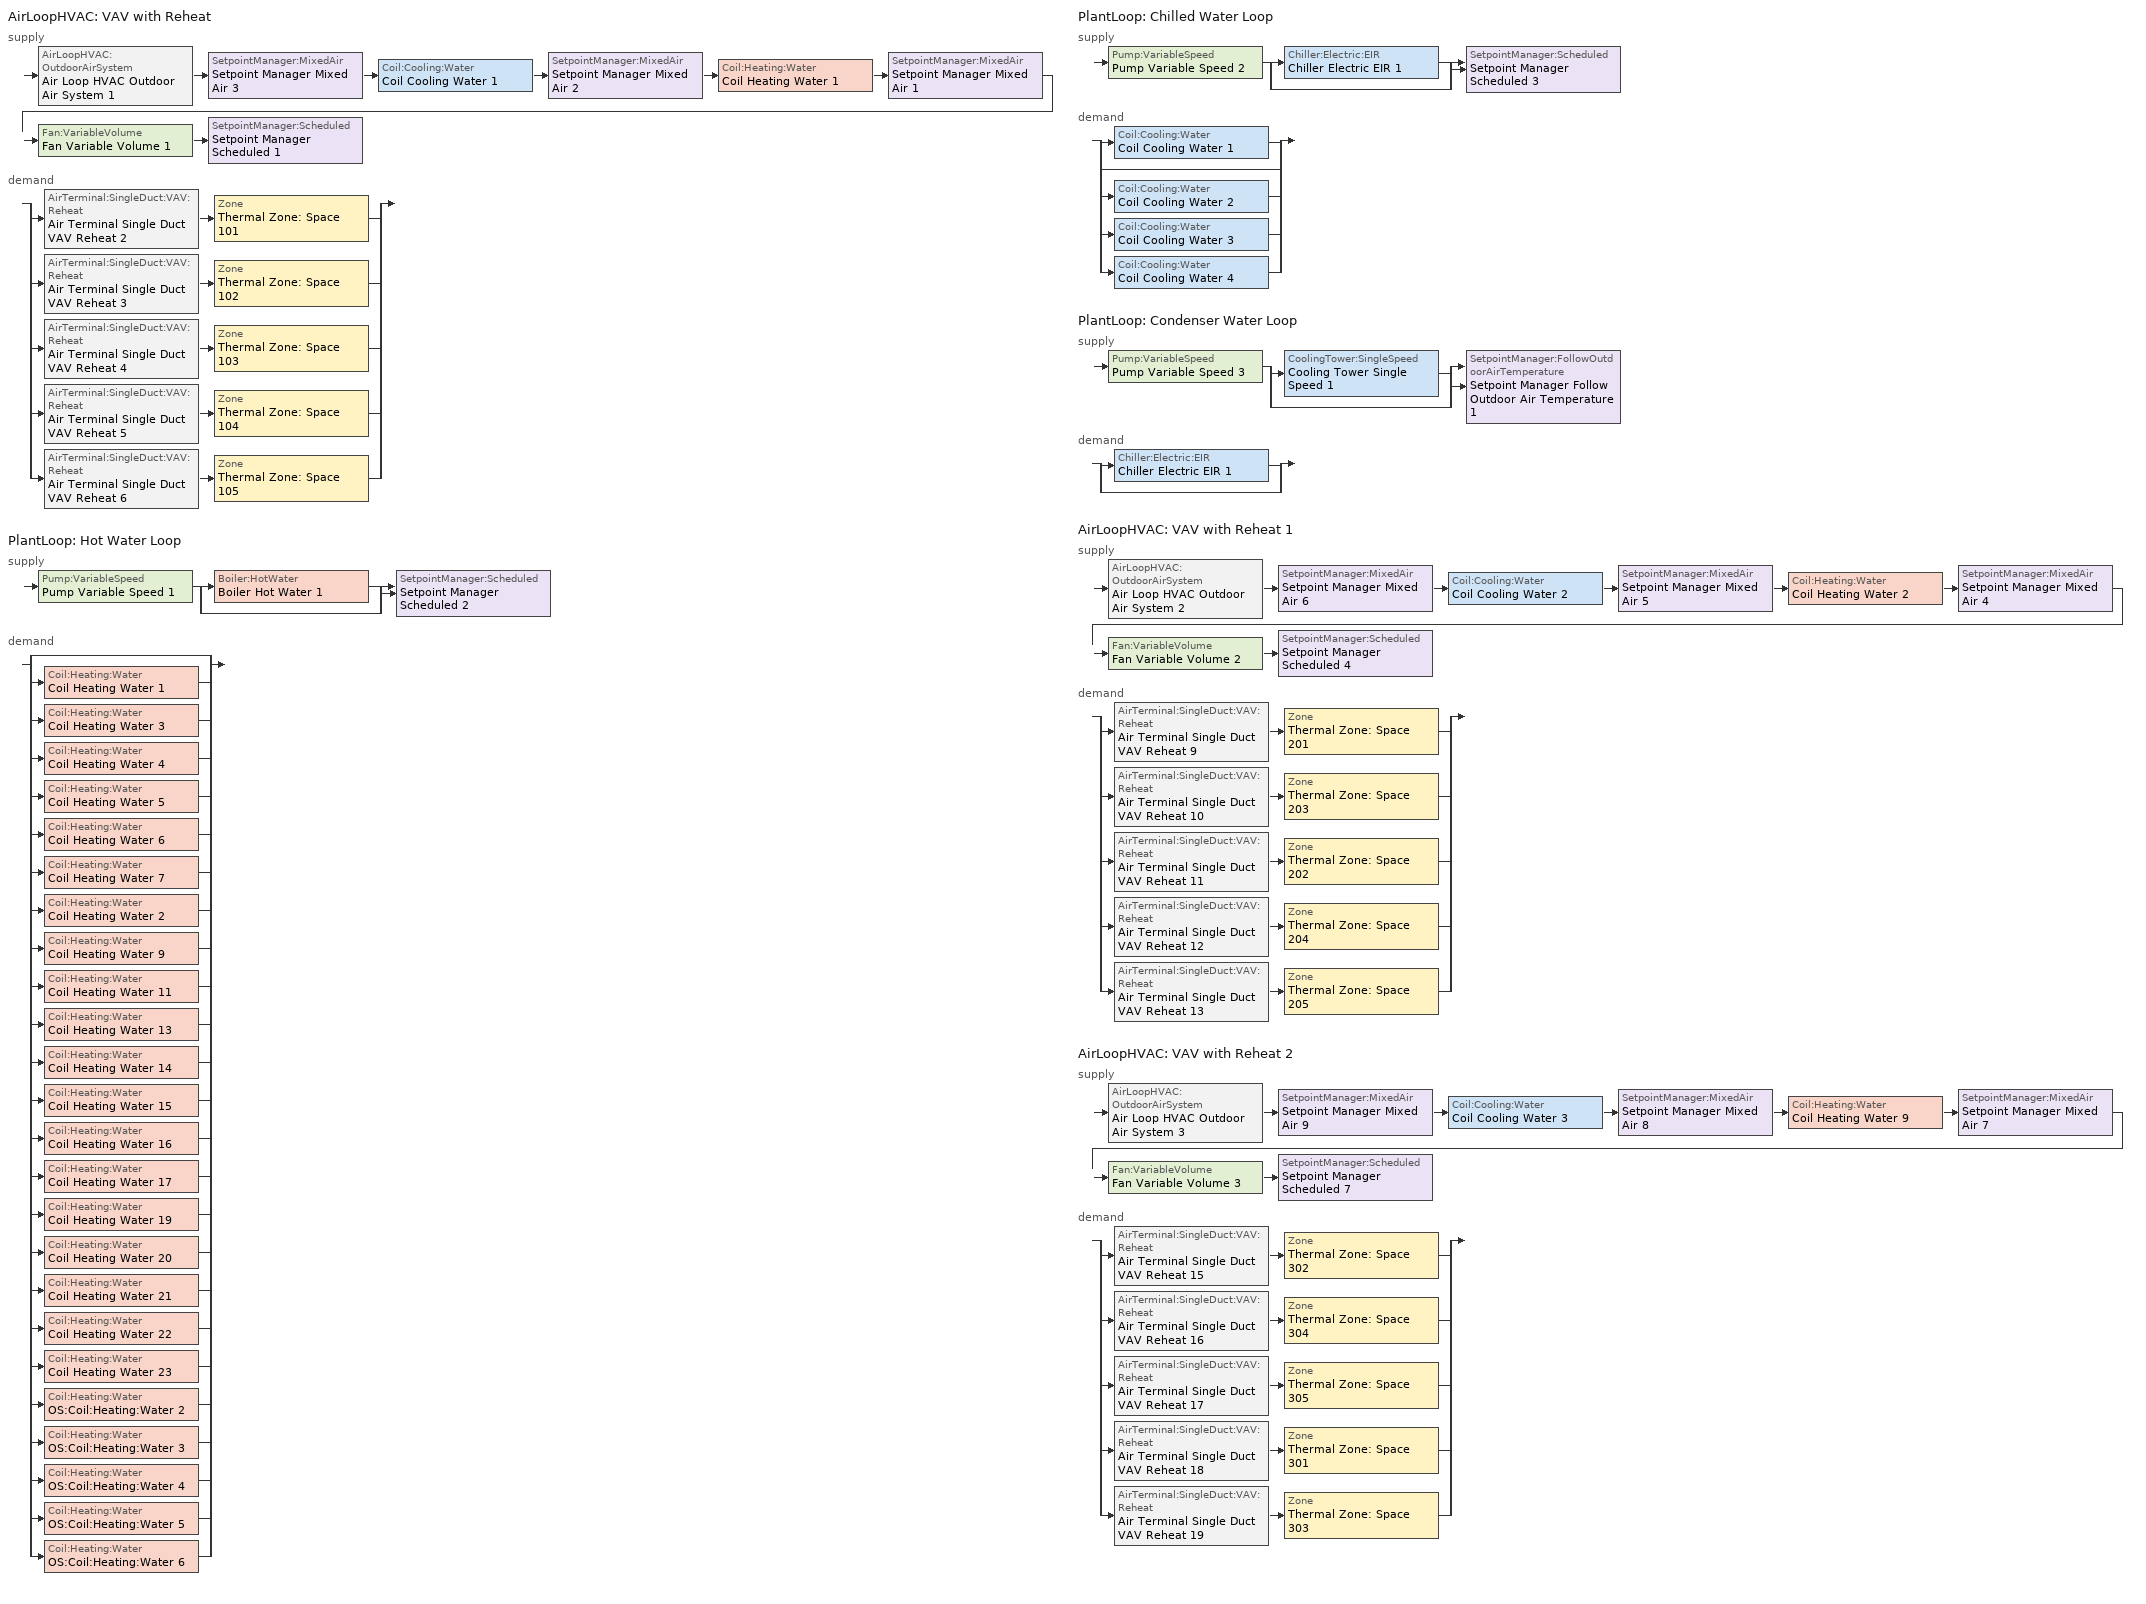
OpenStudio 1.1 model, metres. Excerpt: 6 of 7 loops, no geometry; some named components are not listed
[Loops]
AirLoopHVAC 'VAV with Reheat'
 supply: AirLoopHVAC:OutdoorAirSystem 'Air Loop HVAC Outdoor Air System 1' > SetpointManager:MixedAir 'Setpoint Manager Mixed Air 3' > Coil:Cooling:Water 'Coil Cooling Water 1' > SetpointManager:MixedAir 'Setpoint Manager Mixed Air 2' > Coil:Heating:Water 'Coil Heating Water 1' > SetpointManager:MixedAir 'Setpoint Manager Mixed Air 1' > Fan:VariableVolume 'Fan Variable Volume 1' > SetpointManager:Scheduled 'Setpoint Manager Scheduled 1'
 demand: split
  | AirTerminal:SingleDuct:VAV:Reheat 'Air Terminal Single Duct VAV Reheat 2' > Zone 'Thermal Zone: Space 101'
  | AirTerminal:SingleDuct:VAV:Reheat 'Air Terminal Single Duct VAV Reheat 3' > Zone 'Thermal Zone: Space 102'
  | AirTerminal:SingleDuct:VAV:Reheat 'Air Terminal Single Duct VAV Reheat 4' > Zone 'Thermal Zone: Space 103'
  | AirTerminal:SingleDuct:VAV:Reheat 'Air Terminal Single Duct VAV Reheat 5' > Zone 'Thermal Zone: Space 104'
  | AirTerminal:SingleDuct:VAV:Reheat 'Air Terminal Single Duct VAV Reheat 6' > Zone 'Thermal Zone: Space 105'
PlantLoop 'Hot Water Loop'
 supply: Pump:VariableSpeed 'Pump Variable Speed 1' > split
  | Boiler:HotWater 'Boiler Hot Water 1'
  | bypass
  join > SetpointManager:Scheduled 'Setpoint Manager Scheduled 2'
 demand: split
  | bypass
  | Coil:Heating:Water 'Coil Heating Water 1'
  | Coil:Heating:Water 'Coil Heating Water 3'
  | Coil:Heating:Water 'Coil Heating Water 4'
  | Coil:Heating:Water 'Coil Heating Water 5'
  | Coil:Heating:Water 'Coil Heating Water 6'
  | Coil:Heating:Water 'Coil Heating Water 7'
  | Coil:Heating:Water 'Coil Heating Water 2'
  | Coil:Heating:Water 'Coil Heating Water 9'
  | Coil:Heating:Water 'Coil Heating Water 11'
  | Coil:Heating:Water 'Coil Heating Water 13'
  | Coil:Heating:Water 'Coil Heating Water 14'
  | Coil:Heating:Water 'Coil Heating Water 15'
  | Coil:Heating:Water 'Coil Heating Water 16'
  | Coil:Heating:Water 'Coil Heating Water 17'
  | Coil:Heating:Water 'Coil Heating Water 19'
  | Coil:Heating:Water 'Coil Heating Water 20'
  | Coil:Heating:Water 'Coil Heating Water 21'
  | Coil:Heating:Water 'Coil Heating Water 22'
  | Coil:Heating:Water 'Coil Heating Water 23'
  | Coil:Heating:Water 'OS:Coil:Heating:Water 2'
  | Coil:Heating:Water 'OS:Coil:Heating:Water 3'
  | Coil:Heating:Water 'OS:Coil:Heating:Water 4'
  | Coil:Heating:Water 'OS:Coil:Heating:Water 5'
  | Coil:Heating:Water 'OS:Coil:Heating:Water 6'
PlantLoop 'Chilled Water Loop'
 supply: Pump:VariableSpeed 'Pump Variable Speed 2' > split
  | Chiller:Electric:EIR 'Chiller Electric EIR 1'
  | bypass
  join > SetpointManager:Scheduled 'Setpoint Manager Scheduled 3'
 demand: split
  | Coil:Cooling:Water 'Coil Cooling Water 1'
  | bypass
  | Coil:Cooling:Water 'Coil Cooling Water 2'
  | Coil:Cooling:Water 'Coil Cooling Water 3'
  | Coil:Cooling:Water 'Coil Cooling Water 4'
PlantLoop 'Condenser Water Loop'
 supply: Pump:VariableSpeed 'Pump Variable Speed 3' > split
  | CoolingTower:SingleSpeed 'Cooling Tower Single Speed 1'
  | bypass
  join > SetpointManager:FollowOutdoorAirTemperature 'Setpoint Manager Follow Outdoor Air Temperature 1'
 demand: split
  | Chiller:Electric:EIR 'Chiller Electric EIR 1'
  | bypass
AirLoopHVAC 'VAV with Reheat 1'
 supply: AirLoopHVAC:OutdoorAirSystem 'Air Loop HVAC Outdoor Air System 2' > SetpointManager:MixedAir 'Setpoint Manager Mixed Air 6' > Coil:Cooling:Water 'Coil Cooling Water 2' > SetpointManager:MixedAir 'Setpoint Manager Mixed Air 5' > Coil:Heating:Water 'Coil Heating Water 2' > SetpointManager:MixedAir 'Setpoint Manager Mixed Air 4' > Fan:VariableVolume 'Fan Variable Volume 2' > SetpointManager:Scheduled 'Setpoint Manager Scheduled 4'
 demand: split
  | AirTerminal:SingleDuct:VAV:Reheat 'Air Terminal Single Duct VAV Reheat 9' > Zone 'Thermal Zone: Space 201'
  | AirTerminal:SingleDuct:VAV:Reheat 'Air Terminal Single Duct VAV Reheat 10' > Zone 'Thermal Zone: Space 203'
  | AirTerminal:SingleDuct:VAV:Reheat 'Air Terminal Single Duct VAV Reheat 11' > Zone 'Thermal Zone: Space 202'
  | AirTerminal:SingleDuct:VAV:Reheat 'Air Terminal Single Duct VAV Reheat 12' > Zone 'Thermal Zone: Space 204'
  | AirTerminal:SingleDuct:VAV:Reheat 'Air Terminal Single Duct VAV Reheat 13' > Zone 'Thermal Zone: Space 205'
AirLoopHVAC 'VAV with Reheat 2'
 supply: AirLoopHVAC:OutdoorAirSystem 'Air Loop HVAC Outdoor Air System 3' > SetpointManager:MixedAir 'Setpoint Manager Mixed Air 9' > Coil:Cooling:Water 'Coil Cooling Water 3' > SetpointManager:MixedAir 'Setpoint Manager Mixed Air 8' > Coil:Heating:Water 'Coil Heating Water 9' > SetpointManager:MixedAir 'Setpoint Manager Mixed Air 7' > Fan:VariableVolume 'Fan Variable Volume 3' > SetpointManager:Scheduled 'Setpoint Manager Scheduled 7'
 demand: split
  | AirTerminal:SingleDuct:VAV:Reheat 'Air Terminal Single Duct VAV Reheat 15' > Zone 'Thermal Zone: Space 302'
  | AirTerminal:SingleDuct:VAV:Reheat 'Air Terminal Single Duct VAV Reheat 16' > Zone 'Thermal Zone: Space 304'
  | AirTerminal:SingleDuct:VAV:Reheat 'Air Terminal Single Duct VAV Reheat 17' > Zone 'Thermal Zone: Space 305'
  | AirTerminal:SingleDuct:VAV:Reheat 'Air Terminal Single Duct VAV Reheat 18' > Zone 'Thermal Zone: Space 301'
  | AirTerminal:SingleDuct:VAV:Reheat 'Air Terminal Single Duct VAV Reheat 19' > Zone 'Thermal Zone: Space 303'
[Sizing:Zone] Zone Cooling Design Supply Air Temperature {C}=14; Zone Heating Design Supply Air Temperature {C}=40; Zone Cooling Design Supply Air Humidity Ratio {kg-H2O/kg-air}=0.0085; Zone Heating Design Supply Air Humidity Ratio {kg-H2O/kg-air}=0.008; Heating Design Air Flow Method=DesignDay
Name | Cooling Design Air Flow Method
Thermal Zone: Space 302; Thermal Zone: Space 202; Thermal Zone: Space 102; Thermal Zone: Space 205; Thermal Zone: Space 204; Thermal Zone: Space 304; Thermal Zone: Space 301; Thermal Zone: Space 303; Thermal Zone: Space 203; Thermal Zone: Space 305 | DesignDay
Thermal Zone: Space 103; Thermal Zone: Space 201; Thermal Zone: Space 104; Thermal Zone: Space 105; Thermal Zone: Space 101
[Zone equipment]
Thermal Zone: Space 302: Air Terminal Single Duct VAV Reheat 15
Thermal Zone: Space 103: Air Terminal Single Duct VAV Reheat 4
Thermal Zone: Space 202: Air Terminal Single Duct VAV Reheat 11
Thermal Zone: Space 102: Air Terminal Single Duct VAV Reheat 3
Thermal Zone: Space 201: Air Terminal Single Duct VAV Reheat 9
Thermal Zone: Space 104: Air Terminal Single Duct VAV Reheat 5
Thermal Zone: Space 205: Air Terminal Single Duct VAV Reheat 13
Thermal Zone: Space 105: Air Terminal Single Duct VAV Reheat 6
Thermal Zone: Space 204: Air Terminal Single Duct VAV Reheat 12
Thermal Zone: Space 304: Air Terminal Single Duct VAV Reheat 16
Thermal Zone: Space 301: Air Terminal Single Duct VAV Reheat 18
Thermal Zone: Space 303: Air Terminal Single Duct VAV Reheat 19
Thermal Zone: Space 101: Air Terminal Single Duct VAV Reheat 2
Thermal Zone: Space 203: Air Terminal Single Duct VAV Reheat 10
Thermal Zone: Space 305: Air Terminal Single Duct VAV Reheat 17
[AirLoopHVAC] Design Supply Air Flow Rate {m3/s}=AutoSize
VAV with Reheat; VAV with Reheat 1; VAV with Reheat 2
[Sizing:System] Type of Load to Size On=Sensible; Design Outdoor Air Flow Rate {m3/s}=Autosize; Minimum System Air Flow Ratio=0.3; Preheat Design Temperature {C}=7; Preheat Design Humidity Ratio {kg-H2O/kg-Air}=0.008; Precool Design Temperature {C}=12.8; Precool Design Humidity Ratio {kg-H2O/kg-Air}=0.008; Central Cooling Design Supply Air Temperature {C}=12.8; Central Heating Design Supply Air Temperature {C}=12.8; Sizing Option=NonCoincident; 100% Outdoor Air in Cooling=Yes; 100% Outdoor Air in Heating=Yes; Central Cooling Design Supply Air Humidity Ratio {kg-H2O/kg-Air}=0.0085; Central Heating Design Supply Air Humidity Ratio {kg-H2O/kg-Air}=0.008; Cooling Design Air Flow Method=DesignDay; Cooling Design Air Flow Rate {m3/s}=0; Heating Design Air Flow Method=DesignDay; Heating Design Air Flow Rate {m3/s}=0; System Outdoor Air Method=ZoneSum
VAV with Reheat; VAV with Reheat 1; VAV with Reheat 2
[Fan:VariableVolume] Availability Schedule=Always On Discrete; Fan Efficiency=0.6045; Pressure Rise {Pa}=500; Maximum Flow Rate {m3/s}=Autosize; Fan Power Minimum Flow Rate Input Method=FixedFlowRate; Fan Power Minimum Flow Fraction=0; Fan Power Minimum Air Flow Rate {m3/s}=0; Motor Efficiency=0.93; Motor In Airstream Fraction=1; Fan Power Coefficient 1=0.0407599; Fan Power Coefficient 2=0.088045; Fan Power Coefficient 3=-0.0729261; Fan Power Coefficient 4=0.94374; Fan Power Coefficient 5=0
Fan Variable Volume 1; Fan Variable Volume 2; Fan Variable Volume 3
[Coil:Heating:Water]
Name | Availability Schedule
Coil Heating Water 1; Coil Heating Water 3; Coil Heating Water 4; Coil Heating Water 5; Coil Heating Water 6; Coil Heating Water 7; Coil Heating Water 2; Coil Heating Water 9; Coil Heating Water 11; Coil Heating Water 13; Coil Heating Water 14; Coil Heating Water 15; Coil Heating Water 16; Coil Heating Water 17; Coil Heating Water 19; Coil Heating Water 20; Coil Heating Water 21; Coil Heating Water 22; Coil Heating Water 23 | Always On Discrete
OS:Coil:Heating:Water 2; OS:Coil:Heating:Water 3; OS:Coil:Heating:Water 4; OS:Coil:Heating:Water 5; OS:Coil:Heating:Water 6 | Always On Discrete 2
[Coil:Cooling:Water] Availability Schedule=Always On Discrete
Coil Cooling Water 1; Coil Cooling Water 2; Coil Cooling Water 3; Coil Cooling Water 4
[SetpointManager:Scheduled] Control Variable=Temperature
Name | Schedule
Setpoint Manager Scheduled 1 | Deck_Temperature
Setpoint Manager Scheduled 2 | Hot_Water_Temperature
Setpoint Manager Scheduled 3 | Chilled_Water_Temperature
Setpoint Manager Scheduled 4 | Deck_Temperature 1
Setpoint Manager Scheduled 7 | Deck_Temperature 2
[Controller:OutdoorAir] Minimum Outdoor Air Flow Rate {m3/s}=Autosize; Maximum Outdoor Air Flow Rate {m3/s}=Autosize; Economizer Control Type=NoEconomizer; Economizer Control Action Type=ModulateFlow; Economizer Maximum Limit Dry-Bulb Temperature {C}=28; Economizer Maximum Limit Enthalpy {J/kg}=64000; Economizer Minimum Limit Dry-Bulb Temperature {C}=-100; Lockout Type=NoLockout; Minimum Limit Type=FixedMinimum; High Humidity Control=No; Heat Recovery Bypass Control Type=BypassWhenOAFlowGreaterThanMinimum
Name | Controller Mechanical Ventilation
Controller Outdoor Air 1 | Controller Mechanical Ventilation 1
Controller Outdoor Air 2 | Controller Mechanical Ventilation 2
Controller Outdoor Air 3 | Controller Mechanical Ventilation 3
[Controller:MechanicalVentilation] Availability Schedule=Always On Discrete; System Outdoor Air Method=ZoneSum
Controller Mechanical Ventilation 1; Controller Mechanical Ventilation 2; Controller Mechanical Ventilation 3
[AirLoopHVAC:OutdoorAirSystem]
Name | Controller
Air Loop HVAC Outdoor Air System 1 | Controller Outdoor Air 1
Air Loop HVAC Outdoor Air System 2 | Controller Outdoor Air 2
Air Loop HVAC Outdoor Air System 3 | Controller Outdoor Air 3
[PlantLoop] Plant Loop Volume {m3}=Autocalculate
Name | Fluid Type
Hot Water Loop | Water
Chilled Water Loop; Condenser Water Loop
[Sizing:Plant]
Name | Loop Type | Design Loop Exit Temperature {C} | Loop Design Temperature Difference {deltaC}
Hot Water Loop | Heating | 82 | 11
Chilled Water Loop | Cooling | 7.22 | 6.67
Condenser Water Loop | Condenser | 29.4 | 5.6
[Pump:VariableSpeed] Pump Control Type=Intermittent
Pump Variable Speed 1; Pump Variable Speed 2; Pump Variable Speed 3
[Boiler:HotWater]
Boiler Hot Water 1: Efficiency Curve Temperature Evaluation Variable=LeavingBoiler; Normalized Boiler Efficiency Curve=Boiler Efficiency; Water Outlet Upper Temperature Limit {C}=99; Boiler Flow Mode=ConstantFlow; Parasitic Electric Load {W}=0; Sizing Factor=1
[Chiller:Electric:EIR]
Chiller Electric EIR 1: Reference Capacity {W}=Autosize; Reference COP {W/W}=5.5; Cooling Capacity Function of Temperature Curve=Curve Biquadratic 1; Electric Input to Cooling Output Ratio Function of Temperature Curve=Curve Biquadratic 2; Electric Input to Cooling Output Ratio Function of Part Load Ratio Curve=Curve Quadratic 1; Design Heat Recovery Water Flow Rate {m3/s}=0; Sizing Factor=1; Basin Heater Capacity {W/K}=0; Basin Heater Setpoint Temperature {C}=10
[CoolingTower:SingleSpeed]
Cooling Tower Single Speed 1: Design Water Flow Rate {m3/s}=autosize; Design Air Flow Rate {m3/s}=autosize; Fan Power at Design Air Flow Rate {W}=autosize; U-Factor Times Area Value at Design Air Flow Rate {W/K}=autosize; Air Flow Rate in Free Convection Regime {m3/s}=autosize; U-Factor Times Area Value at Free Convection Air Flow Rate {W/K}=autosize; Performance Input Method=UFactorTimesAreaAndDesignWaterFlowRate; Free Convection Capacity {W}=0
[SetpointManager:FollowOutdoorAirTemperature]
Setpoint Manager Follow Outdoor Air Temperature 1: Control Variable=Temperature; Reference Temperature Type=OutdoorAirWetBulb; Offset Temperature Difference {deltaC}=1.5; Maximum Setpoint Temperature {C}=80; Minimum Setpoint Temperature {C}=6
[AirTerminal:SingleDuct:VAV:Reheat] Availability Schedule=Always On Discrete; Maximum Air Flow Rate {m3/s}=Autocalculate; Zone Minimum Air Flow Input Method=Constant; Constant Minimum Air Flow Fraction=0.3; Fixed Minimum Air Flow Rate {m3/s}=0; Maximum Hot Water or Steam Flow Rate {m3/s}=Autocalculate; Minimum Hot Water or Steam Flow Rate {m3/s}=0; Convergence Tolerance=0.001; Damper Heating Action=Normal; Maximum Flow per Zone Floor Area During Reheat {m3/s-m2}=Autocalculate; Maximum Flow Fraction During Reheat=Autocalculate; Maximum Reheat Air Temperature {C}=35
Name | Reheat Coil
Air Terminal Single Duct VAV Reheat 2 | Coil Heating Water 3
Air Terminal Single Duct VAV Reheat 3 | Coil Heating Water 4
Air Terminal Single Duct VAV Reheat 4 | Coil Heating Water 5
Air Terminal Single Duct VAV Reheat 5 | Coil Heating Water 6
Air Terminal Single Duct VAV Reheat 6 | Coil Heating Water 7
Air Terminal Single Duct VAV Reheat 9 | Coil Heating Water 13
Air Terminal Single Duct VAV Reheat 10 | Coil Heating Water 14
Air Terminal Single Duct VAV Reheat 11 | Coil Heating Water 15
Air Terminal Single Duct VAV Reheat 12 | Coil Heating Water 16
Air Terminal Single Duct VAV Reheat 13 | Coil Heating Water 17
Air Terminal Single Duct VAV Reheat 15 | Coil Heating Water 19
Air Terminal Single Duct VAV Reheat 16 | Coil Heating Water 20
Air Terminal Single Duct VAV Reheat 17 | Coil Heating Water 21
Air Terminal Single Duct VAV Reheat 18 | Coil Heating Water 22
Air Terminal Single Duct VAV Reheat 19 | Coil Heating Water 23
[Schedule:Constant] Value=1
Always On Discrete; Always On Discrete 2
[Schedule:Ruleset]
Name | Default Day Schedule | Summer Design Day Schedule | Winter Design Day Schedule
Deck_Temperature | Deck_Temperature_Default | Deck_Temperature_Summer_Design_Day | Deck_Temperature_Winter_Design_Day
Hot_Water_Temperature | Hot_Water_Temperature_Default | Hot_Water_Temperature_Summer_Design_Day | Hot_Water_Temperature_Winter_Design_Day
Chilled_Water_Temperature | Chilled_Water_Temperature_Default | Chilled_Water_Temperature_Summer_Design_Day | Chilled_Water_Temperature_Winter_Design_Day
Deck_Temperature 1 | Deck_Temperature_Default 1 | Deck_Temperature_Summer_Design_Day 1 | Deck_Temperature_Winter_Design_Day 1
Deck_Temperature 2 | Deck_Temperature_Default 2 | Deck_Temperature_Summer_Design_Day 2 | Deck_Temperature_Winter_Design_Day 2
[Schedule:Day]
Deck_Temperature_Default; Deck_Temperature_Summer_Design_Day; Deck_Temperature_Winter_Design_Day; Deck_Temperature_Default 1; Deck_Temperature_Summer_Design_Day 1; Deck_Temperature_Winter_Design_Day 1; Deck_Temperature_Default 2; Deck_Temperature_Summer_Design_Day 2; Deck_Temperature_Winter_Design_Day 2: 24, 0, 12.8
Hot_Water_Temperature_Default; Hot_Water_Temperature_Summer_Design_Day; Hot_Water_Temperature_Winter_Design_Day: 24, 0, 67
Chilled_Water_Temperature_Default; Chilled_Water_Temperature_Summer_Design_Day; Chilled_Water_Temperature_Winter_Design_Day: 24, 0, 6.7
[Curve:Biquadratic]
Name | Coefficient1 Constant | Coefficient2 x | Coefficient3 x**2 | Coefficient4 y | Coefficient5 y**2 | Coefficient6 x*y | Minimum Value of x {BasedOnField A2} | Maximum Value of x {BasedOnField A2} | Minimum Value of y {BasedOnField A3} | Maximum Value of y {BasedOnField A3} | Input Unit Type for X | Input Unit Type for Y | Output Unit Type
Boiler Efficiency | 1 | 0 | 0 | 0 | 0 | 0 | 0 | 1 | 0 | 1 | Dimensionless | Dimensionless | Dimensionless
Curve Biquadratic 1 | 1.02152 | 0.0370359 | 0.000233248 | -0.00389405 | -6.52536e-05 | -0.000268045 | 5 | 10 | 24 | 35
Curve Biquadratic 2 | 0.701769 | -0.00452016 | 0.00053311 | -0.00549821 | 0.000544579 | -0.000729032 | 5 | 10 | 24 | 35
[Curve:Quadratic]
Curve Quadratic 1: Coefficient1 Constant=0.0636912; Coefficient2 x=0.584888; Coefficient3 x**2=0.352803; Minimum Value of x {BasedOnField A2}=0; Maximum Value of x {BasedOnField A2}=1
